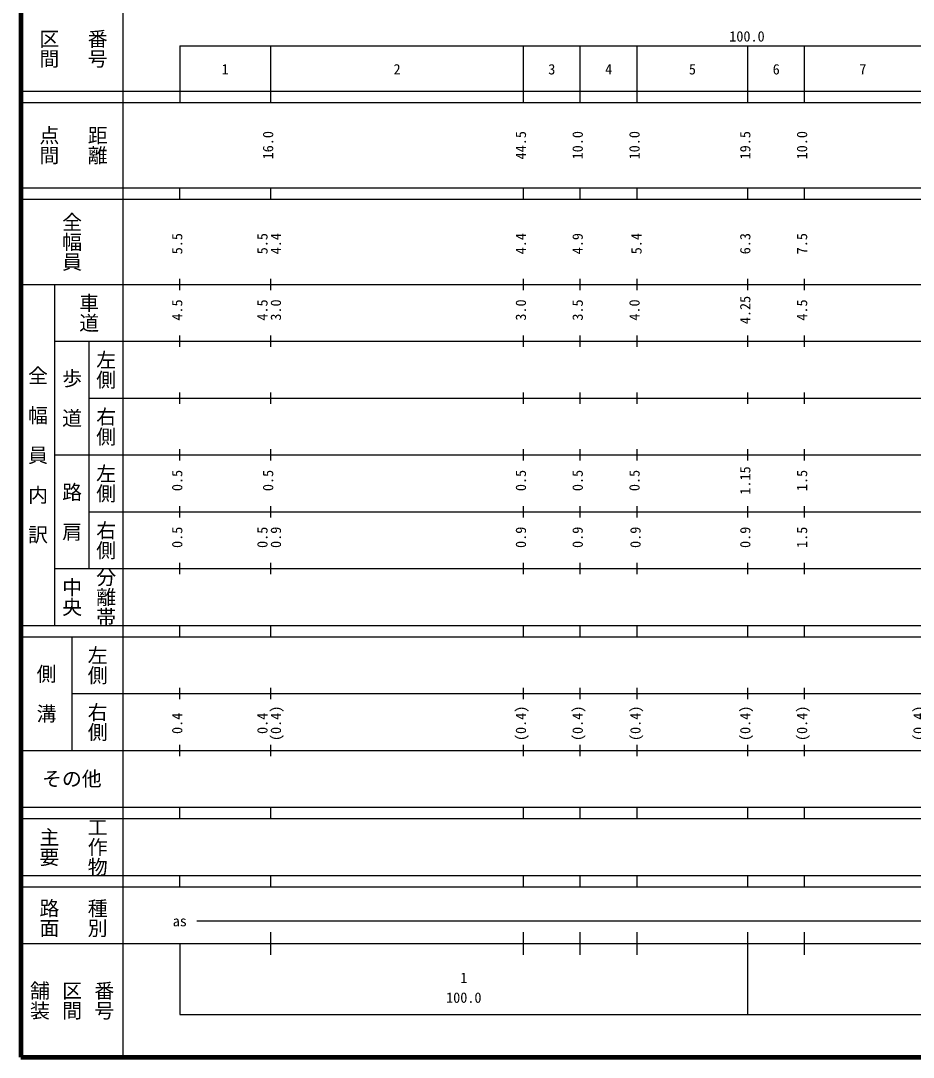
# Model space of a CAD drawing. Units: millimetres on the paper, enlarged 1000 times. Extents: x 40000 to 680000, y 20000 to 380000.
# Drawn here: x 40000 to 197125, y 20000 to 202409 of the extents above; entities that cross this region are included whole.
import ezdxf
from ezdxf.enums import TextEntityAlignment as Align

# ---------------------------------------------------------------- set-up
doc = ezdxf.new("R2010")
doc.units = ezdxf.units.MM
doc.header["$LTSCALE"] = 1000
doc.layers.add('M-TTL', color=2, linetype='Continuous', lineweight=140)
doc.layers.add('M-TTL-BAND', color=7, linetype='Continuous', lineweight=25)
doc.styles.add('@ＭＳ ゴシック', font='')
doc.styles.add('ＭＳ ゴシック', font='')
doc.styles.get('@ＭＳ ゴシック').set_extended_font_data('@MS Gothic')
doc.styles.get('ＭＳ ゴシック').set_extended_font_data('MS Gothic')

msp = doc.modelspace()

# ---------------------------------------------------------------- linework, layer by layer
at = {"layer": 'M-TTL'}
for p, q in [((40000, 380000), (40000, 20000)), ((40000, 20000), (680000, 20000))]:
    msp.add_line(p, q, dxfattribs=at)
at = {"layer": 'M-TTL-BAND'}
for p, q in [((58000, 370000), (58000, 20000)), ((68000, 198000), (579000, 198000)), ((68000, 198000), (68000, 188000)), ((84000, 188000), (84000, 198000)), ((128500, 188000), (128500, 198000)), ((138500, 188000), (138500, 198000)), ((148500, 188000), (148500, 198000)), ((168000, 188000), (168000, 198000)), ((178000, 188000), (178000, 198000)), ((40000, 190000), (579000, 190000)), ((40000, 188000), (579000, 188000)), ((40000, 173000), (579000, 173000)), ((68000, 171000), (68000, 173000)), ((84000, 171000), (84000, 173000)), ((128500, 171000), (128500, 173000)), ((138500, 171000), (138500, 173000)), ((148500, 171000), (148500, 173000)), ((168000, 171000), (168000, 173000)), ((178000, 171000), (178000, 173000)), ((40000, 171000), (579000, 171000)), ((68000, 155000), (68000, 157000)), ((84000, 155000), (84000, 157000)), ((128500, 155000), (128500, 157000)), ((138500, 155000), (138500, 157000)), ((148500, 155000), (148500, 157000)), ((168000, 155000), (168000, 157000)), ((178000, 155000), (178000, 157000)), ((40000, 156000), (579000, 156000)), ((46000, 96000), (46000, 156000)), ((46000, 146000), (579000, 146000)), ((52000, 146000), (52000, 106000)), ((68000, 145000), (68000, 147000)), ((84000, 145000), (84000, 147000)), ((128500, 145000), (128500, 147000)), ((138500, 145000), (138500, 147000)), ((148500, 145000), (148500, 147000)), ((168000, 145000), (168000, 147000)), ((178000, 145000), (178000, 147000)), ((68000, 135000), (68000, 137000)), ((84000, 135000), (84000, 137000)), ((128500, 135000), (128500, 137000)), ((138500, 135000), (138500, 137000)), ((148500, 135000), (148500, 137000)), ((168000, 135000), (168000, 137000)), ((178000, 135000), (178000, 137000)), ((52000, 136000), (579000, 136000)), ((46000, 126000), (579000, 126000)), ((68000, 125000), (68000, 127000)), ((84000, 125000), (84000, 127000)), ((128500, 125000), (128500, 127000)), ((138500, 125000), (138500, 127000)), ((148500, 125000), (148500, 127000)), ((168000, 125000), (168000, 127000)), ((178000, 125000), (178000, 127000)), ((68000, 115000), (68000, 117000)), ((84000, 115000), (84000, 117000)), ((128500, 115000), (128500, 117000)), ((138500, 115000), (138500, 117000)), ((148500, 115000), (148500, 117000)), ((168000, 115000), (168000, 117000)), ((178000, 115000), (178000, 117000)), ((52000, 116000), (579000, 116000)), ((46000, 106000), (579000, 106000)), ((68000, 105000), (68000, 107000)), ((84000, 105000), (84000, 107000)), ((128500, 105000), (128500, 107000)), ((138500, 105000), (138500, 107000)), ((148500, 105000), (148500, 107000)), ((168000, 105000), (168000, 107000)), ((178000, 105000), (178000, 107000)), ((40000, 96000), (579000, 96000)), ((68000, 94000), (68000, 96000)), ((84000, 94000), (84000, 96000)), ((128500, 94000), (128500, 96000)), ((138500, 94000), (138500, 96000)), ((148500, 94000), (148500, 96000)), ((168000, 94000), (168000, 96000)), ((178000, 94000), (178000, 96000)), ((40000, 94000), (579000, 94000)), ((49000, 94000), (49000, 74000)), ((49000, 84000), (579000, 84000)), ((68000, 83000), (68000, 85000)), ((84000, 83000), (84000, 85000)), ((128500, 83000), (128500, 85000)), ((138500, 83000), (138500, 85000)), ((148500, 83000), (148500, 85000)), ((168000, 83000), (168000, 85000)), ((178000, 83000), (178000, 85000)), ((68000, 73000), (68000, 75000)), ((84000, 73000), (84000, 75000)), ((128500, 73000), (128500, 75000)), ((138500, 73000), (138500, 75000)), ((148500, 73000), (148500, 75000)), ((168000, 73000), (168000, 75000)), ((178000, 73000), (178000, 75000)), ((40000, 74000), (579000, 74000)), ((40000, 64000), (579000, 64000)), ((68000, 62000), (68000, 64000)), ((84000, 62000), (84000, 64000)), ((128500, 62000), (128500, 64000)), ((138500, 62000), (138500, 64000)), ((148500, 62000), (148500, 64000)), ((168000, 62000), (168000, 64000)), ((178000, 62000), (178000, 64000)), ((40000, 62000), (579000, 62000)), ((40000, 52000), (579000, 52000)), ((68000, 50000), (68000, 52000)), ((84000, 50000), (84000, 52000)), ((128500, 50000), (128500, 52000)), ((138500, 50000), (138500, 52000)), ((148500, 50000), (148500, 52000)), ((168000, 50000), (168000, 52000)), ((178000, 50000), (178000, 52000)), ((40000, 50000), (579000, 50000)), ((71000, 44000), (249759, 44000)), ((84000, 38000), (84000, 42000)), ((128500, 38000), (128500, 42000)), ((138500, 38000), (138500, 42000)), ((148500, 38000), (148500, 42000)), ((168000, 27500), (168000, 42000)), ((178000, 38000), (178000, 42000)), ((40000, 40000), (579000, 40000)), ((68000, 40000), (68000, 27500)), ((68000, 27500), (579000, 27500))]:
    msp.add_line(p, q, dxfattribs=at)

# ---------------------------------------------------------------- texts
at = {"layer": 'M-TTL-BAND', "style": '@ＭＳ ゴシック'}
for s, p in [('番号', (53500, 197500)), ('区間', (45000, 197500)), ('点間', (45000, 180500)), ('距離', (53500, 180500)), ('全幅員', (49000, 163500)), ('車道', (52000, 151000)), ('左側', (55000, 141000)), ('全\u3000幅\u3000員\u3000内\u3000訳', (43000, 126000)), ('歩\u3000道', (49000, 136000)), ('右側', (55000, 131000)), ('左側', (55000, 121000)), ('路\u3000肩', (49000, 116000)), ('右側', (55000, 111000)), ('分離帯', (55000, 101000)), ('中央', (49000, 101000)), ('左側', (53500, 89000)), ('側\u3000溝', (44500, 84000)), ('右側', (53500, 79000)), ('主要', (45000, 57000)), ('工作物', (53500, 57000)), ('路面', (45000, 44500)), ('種別', (53500, 44500)), ('舗装', (43333, 30000)), ('区間', (49000, 30000)), ('番号', (54667, 30000))]:
    msp.add_text(s, height=2566, rotation=270, dxfattribs=at).set_placement(p, align=Align.MIDDLE_CENTER)
at = {"layer": 'M-TTL-BAND', "style": 'ＭＳ ゴシック'}
for s, p in [('100.0', (167844, 198195)), ('1', (76000, 192405)), ('2', (106250, 192405)), ('3', (133500, 192405)), ('4', (143500, 192405)), ('5', (158250, 192405)), ('6', (173000, 192405)), ('7', (188250, 192405)), ('as', (68000, 42500)), ('as', (68000, 42500)), ('1', (118000, 32523)), ('100.0', (118000, 29033))]:
    msp.add_text(s, height=1833, dxfattribs=at).set_placement(p, align=Align.BOTTOM_CENTER)
for s, p in [('16.0', (85000, 180500)), ('44.5', (129500, 180500)), ('10.0', (139500, 180500)), ('10.0', (149500, 180500)), ('19.5', (169000, 180500)), ('10.0', (179000, 180500)), ('5.5', (69000, 163174)), ('5.5', (84000, 163174)), ('4.4', (86370, 163174)), ('4.4', (129500, 163174)), ('4.9', (139500, 163174)), ('5.4', (149850, 163174)), ('6.3', (169000, 163174)), ('7.5', (179000, 163174)), ('3.0', (86370, 151500)), ('3.0', (129500, 151500)), ('4.0', (149500, 151500)), ('4.25', (169000, 151500)), ('4.5', (69000, 151500)), ('4.5', (84000, 151500)), ('3.5', (139500, 151500)), ('4.5', (179000, 151500)), ('0.5', (69000, 121500)), ('0.5', (85000, 121500)), ('0.5', (129500, 121500)), ('0.5', (139500, 121500)), ('0.5', (149500, 121500)), ('1.15', (169000, 121500)), ('1.5', (179000, 121500)), ('0.5', (69000, 111500)), ('0.5', (84000, 111500)), ('0.9', (86370, 111500)), ('0.9', (129500, 111500)), ('0.9', (139500, 111500)), ('0.9', (149672, 111500)), ('0.9', (169000, 111500)), ('1.5', (179000, 111500)), ('0.4', (69000, 78764)), ('0.4', (84000, 78764)), ('(0.4)', (86370, 78764)), ('(0.4)', (129500, 78764)), ('(0.4)', (139500, 78764)), ('(0.4)', (149672, 78764)), ('(0.4)', (169000, 78764)), ('(0.4)', (179000, 78764)), ('(0.4)', (199500, 78764))]:
    msp.add_text(s, height=1833, rotation=90, dxfattribs=at).set_placement(p, align=Align.BOTTOM_CENTER)
msp.add_text('その他', height=2566, dxfattribs=at).set_placement((49000, 69000), align=Align.MIDDLE_CENTER)

doc.saveas('drawing.dxf')
